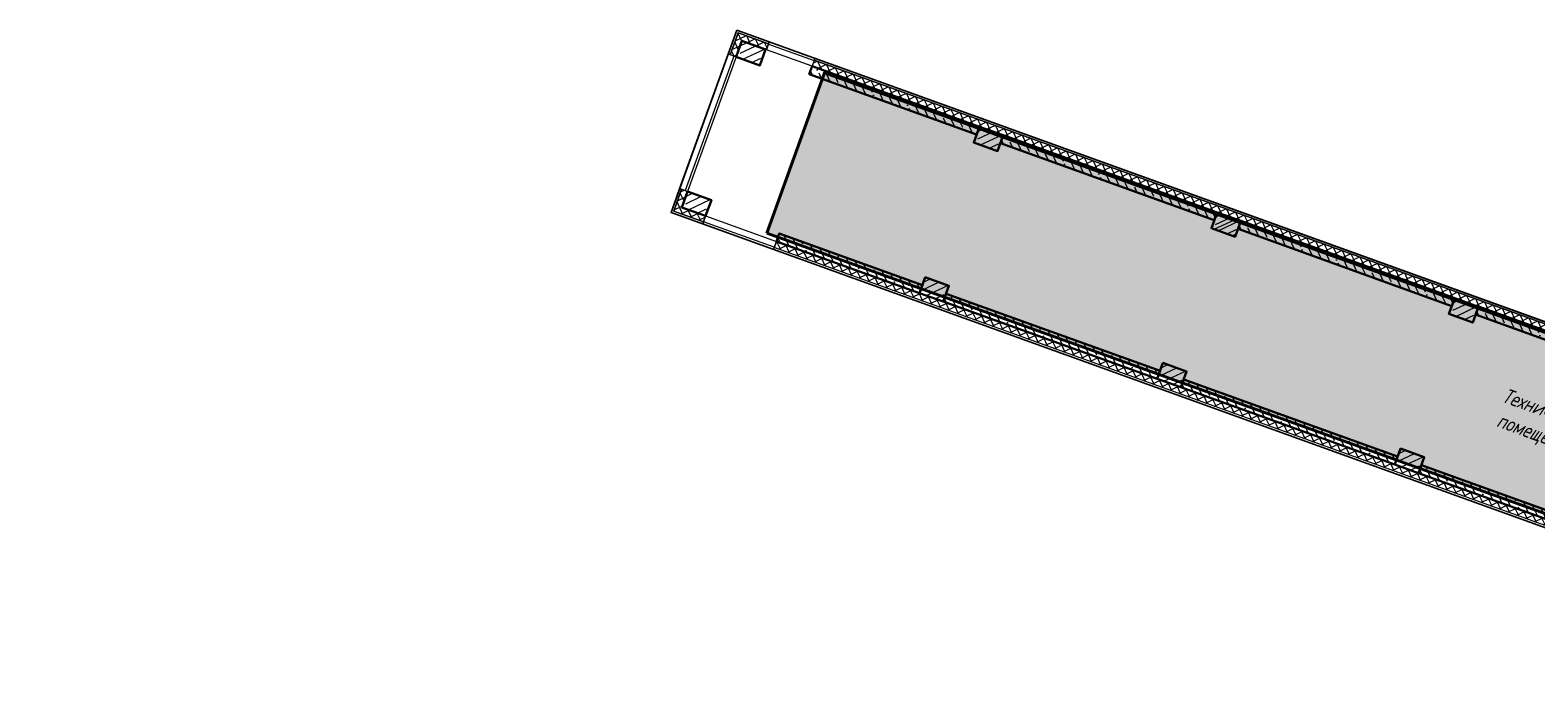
# Model space of a CAD drawing. Extents: x 11425 to 15501, y 6544 to 9114.
# Drawn here: x 11428.17 to 11463.96, y 9098.53 to 9114.27 of the extents above; entities that cross this region are included whole.
import ezdxf

# ---------------------------------------------------------------- set-up
doc = ezdxf.new("R2010")
doc.units = 0
doc.linetypes.add('DASHED2', pattern=[0.375, 0.25, -0.125])
for name, color, linetype, lineweight in [('A-COLS', 52, 'Continuous', 9), ('МГТ-АМ-АР-Разрезы', 7, 'Continuous', 9), ('МГТ-АМ-АР-Стены монолитные', 5, 'Continuous', 40), ('МГТ-АМ-АР-Штриховка монолит', 250, 'Continuous', 5), ('МГТ-АР-ЖД пути', 160, 'Continuous', 13), ('МГТ_АР_Облицовка', 124, 'Continuous', 9), ('МГТ_АР_Окна', 150, 'Continuous', 9), ('МГТ_АР_Утеплитель_Линии', 192, 'Continuous', 9), ('МГТ_АР_Утеплитель_Штриховка', 194, 'Continuous', 9)]:
    doc.layers.add(name, color=color, linetype=linetype, lineweight=lineweight)
doc.styles.add('СПДС_3.5 мм', font='spds.shx', dxfattribs={"oblique": 15, "height": 350})
pattern_1 = [(25.17049, (11065.08336, 9075.3186), (-0.06751847, 0.14367609), []), (115.17049, (11065.08336, 9075.3186), (-0.14367609, -0.06751847), [])]

msp = doc.modelspace()

# ---------------------------------------------------------------- hatches: boundary and pattern name
at = {"transparency": 33554559}
h = msp.add_hatch(color=1, dxfattribs=at)
h.dxf.hatch_style = 1
h.paths.add_polyline_path([(11439.834, 9093.317), (11441.203, 9097.066), (11491.258, 9079.092), (11489.889, 9075.282)])
h.paths.add_polyline_path([(11445.667, 9109.446), (11447.035, 9113.255), (11497.091, 9095.221), (11495.722, 9091.412)])
h.paths.add_polyline_path([(11434.001, 9077.127), (11435.37, 9080.937), (11485.425, 9062.902), (11484.056, 9059.093)])
h.paths.add_polyline_path([(11428.168, 9060.938), (11429.537, 9064.688), (11479.592, 9046.654), (11478.223, 9042.904)])
at = {"layer": 'A-COLS', "transparency": 33554559}
h = msp.add_hatch(dxfattribs=at)
h.set_pattern_fill('FP_2', color=1, scale=0.001, angle=-19.8295, style=0, pattern_type=2)
h.set_pattern_definition([(25.1705, (11521.0046, 9060.7494), (-0.1361002, 0.2896148), [])])
h.paths.add_polyline_path([(11456.791, 9109.361), (11456.926, 9109.737), (11456.362, 9109.941), (11456.226, 9109.564)], flags=0)
at = {"layer": 'МГТ-АМ-АР-Штриховка монолит', "lineweight": 9}
h = msp.add_hatch(dxfattribs=at)
h.set_pattern_fill('ANSI35', color=1, scale=0.05, angle=-19.8295, style=0)
h.set_pattern_definition([(25.17049, (11065.08336, 9075.3186), (-0.13503694, 0.28735218), []), (25.17049, (11065.29456, 9075.24243), (-0.13503694, 0.28735218), [0.396875, -0.079375, 0, -0.079375])])
h.paths.add_polyline_path([(11445.074, 9114.011), (11444.938, 9113.635), (11445.502, 9113.431), (11445.638, 9113.808)])
at = {"layer": 'МГТ-АМ-АР-Штриховка монолит', "lineweight": 9, "transparency": 33554559}
h = msp.add_hatch(dxfattribs=at)
h.set_pattern_fill('ANSI35', color=1, scale=0.05, angle=-109.8295, style=0)
h.set_pattern_definition([(295.17049, (11320.08787, 9283.43967), (0.2873522, 0.13503694), []), (295.17049, (11320.01172, 9283.22848), (0.2873522, 0.13503694), [0.396875, -0.079375, 0, -0.079375])])
h.paths.add_polyline_path([(11450.719, 9111.975), (11450.651, 9111.787), (11446.674, 9113.223), (11446.742, 9113.411)])
at = {"layer": 'МГТ-АМ-АР-Штриховка монолит', "lineweight": 9}
h = msp.add_hatch(dxfattribs=at)
h.set_pattern_fill('ANSI35', color=1, scale=0.05, angle=-19.8295, style=0)
h.set_pattern_definition([(25.17049, (11070.72854, 9073.28292), (-0.13503694, 0.28735218), []), (25.17049, (11070.93973, 9073.20676), (-0.13503694, 0.28735218), [0.396875, -0.079375, 0, -0.079375])])
h.paths.add_polyline_path([(11450.719, 9111.976), (11450.583, 9111.599), (11451.147, 9111.396), (11451.283, 9111.772)])
at = {"layer": 'МГТ-АМ-АР-Штриховка монолит', "lineweight": 9, "transparency": 33554559}
h = msp.add_hatch(dxfattribs=at)
h.set_pattern_fill('ANSI35', color=1, scale=0.05, angle=-109.8295, style=0)
h.set_pattern_definition([(295.17049, (11324.6295, 9281.80195), (0.2873522, 0.13503694), []), (295.17049, (11324.55333, 9281.59075), (0.2873522, 0.13503694), [0.396875, -0.079375, 0, -0.079375])])
h.paths.add_polyline_path([(11456.363, 9109.94), (11456.295, 9109.752), (11451.216, 9111.585), (11451.283, 9111.773)])
at = {"layer": 'МГТ-АМ-АР-Штриховка монолит', "lineweight": 9}
h = msp.add_hatch(dxfattribs=at)
h.set_pattern_fill('ANSI35', color=1, scale=0.05, angle=-19.8295, style=0)
h.set_pattern_definition([(25.17049, (11063.79526, 9071.74357), (-0.13503694, 0.28735218), []), (25.17049, (11064.00645, 9071.6674), (-0.13503694, 0.28735218), [0.396875, -0.079375, 0, -0.079375])])
h.paths.add_polyline_path([(11443.785, 9110.436), (11443.65, 9110.06), (11444.214, 9109.856), (11444.35, 9110.233)])
h = msp.add_hatch(dxfattribs=at)
h.set_pattern_fill('ANSI35', color=1, scale=0.05, angle=-19.8295, style=0)
h.set_pattern_definition([(25.17049, (11076.37278, 9071.24758), (-0.13503694, 0.28735218), []), (25.17049, (11076.58397, 9071.17143), (-0.13503694, 0.28735218), [0.396875, -0.079375, 0, -0.079375])])
h.paths.add_polyline_path([(11456.363, 9109.94), (11456.227, 9109.564), (11456.792, 9109.36), (11456.927, 9109.737)])
at = {"layer": 'МГТ-АМ-АР-Штриховка монолит', "lineweight": 9, "transparency": 33554559}
h = msp.add_hatch(dxfattribs=at)
h.set_pattern_fill('ANSI35', color=1, scale=0.05, angle=-109.8295, style=0)
h.set_pattern_definition([(295.17049, (11330.27372, 9279.7666), (0.2873522, 0.13503694), []), (295.17049, (11330.19757, 9279.55542), (0.2873522, 0.13503694), [0.396875, -0.079375, 0, -0.079375])])
h.paths.add_polyline_path([(11462.007, 9107.905), (11461.939, 9107.716), (11456.86, 9109.55), (11456.928, 9109.738)])
h = msp.add_hatch(dxfattribs=at)
h.set_pattern_fill('ANSI35', color=1, scale=0.05, angle=-109.8295, style=0)
h.set_pattern_definition([(295.17049, (11317.62915, 9280.07445), (0.2873522, 0.13503694), []), (295.17049, (11317.553, 9279.86326), (0.2873522, 0.13503694), [0.396875, -0.079375, 0, -0.079375])])
h.paths.add_polyline_path([(11449.363, 9108.212), (11449.295, 9108.024), (11445.895, 9109.252), (11445.963, 9109.44)])
at = {"layer": 'МГТ-АМ-АР-Штриховка монолит', "lineweight": 9}
h = msp.add_hatch(dxfattribs=at)
h.set_pattern_fill('ANSI35', color=1, scale=0.05, angle=-19.8295, style=0)
h.set_pattern_definition([(25.17049, (11069.4395, 9069.70823), (-0.13503694, 0.28735218), []), (25.17049, (11069.6507, 9069.63208), (-0.13503694, 0.28735218), [0.396875, -0.079375, 0, -0.079375])])
h.paths.add_polyline_path([(11449.43, 9108.401), (11449.294, 9108.025), (11449.858, 9107.821), (11449.994, 9108.197)])
at = {"layer": 'МГТ-АМ-АР-Штриховка монолит', "lineweight": 9, "transparency": 33554559}
h = msp.add_hatch(dxfattribs=at)
h.set_pattern_fill('ANSI35', color=1, scale=0.05, angle=-109.8295, style=0)
h.set_pattern_definition([(295.17049, (11323.2734, 9278.03912), (0.2873522, 0.13503694), []), (295.17049, (11323.19723, 9277.82792), (0.2873522, 0.13503694), [0.396875, -0.079375, 0, -0.079375])])
h.paths.add_polyline_path([(11455.007, 9106.177), (11454.939, 9105.989), (11449.86, 9107.822), (11449.927, 9108.01)])
at = {"layer": 'МГТ-АМ-АР-Штриховка монолит', "lineweight": 9}
h = msp.add_hatch(dxfattribs=at)
h.set_pattern_fill('ANSI35', color=1, scale=0.05, angle=-19.8295, style=0)
h.set_pattern_definition([(25.17049, (11082.017, 9069.21225), (-0.13503694, 0.28735218), []), (25.17049, (11082.2282, 9069.1361), (-0.13503694, 0.28735218), [0.396875, -0.079375, 0, -0.079375])])
h.paths.add_polyline_path([(11462.007, 9107.905), (11461.871, 9107.529), (11462.436, 9107.325), (11462.572, 9107.701)])
at = {"layer": 'МГТ-АМ-АР-Штриховка монолит', "lineweight": 9, "transparency": 33554559}
h = msp.add_hatch(dxfattribs=at)
h.set_pattern_fill('ANSI35', color=1, scale=0.05, angle=-109.8295, style=0)
h.set_pattern_definition([(295.17049, (11335.91796, 9277.73128), (0.2873522, 0.13503694), []), (295.17049, (11335.8418, 9277.52008), (0.2873522, 0.13503694), [0.396875, -0.079375, 0, -0.079375])])
h.paths.add_polyline_path([(11467.652, 9105.869), (11467.584, 9105.681), (11462.504, 9107.514), (11462.572, 9107.702)])
h = msp.add_hatch(dxfattribs=at)
h.set_pattern_fill('ANSI35', color=1, scale=0.05, angle=-19.8295, style=0)
h.set_pattern_definition([(25.17049, (11075.08373, 9067.6729), (-0.13503694, 0.28735218), []), (25.17049, (11075.29493, 9067.59674), (-0.13503694, 0.28735218), [0.396875, -0.079375, 0, -0.079375])])
h.paths.add_polyline_path([(11455.074, 9106.366), (11454.938, 9105.989), (11455.503, 9105.786), (11455.638, 9106.162)])
h = msp.add_hatch(dxfattribs=at)
h.set_pattern_fill('ANSI35', color=1, scale=0.05, angle=-109.8295, style=0)
h.set_pattern_definition([(295.17049, (11328.91763, 9276.00378), (0.2873522, 0.13503694), []), (295.17049, (11328.84147, 9275.7926), (0.2873522, 0.13503694), [0.396875, -0.079375, 0, -0.079375])])
h.paths.add_polyline_path([(11460.651, 9104.142), (11460.583, 9103.954), (11455.504, 9105.787), (11455.572, 9105.975)])
at = {"layer": 'МГТ-АМ-АР-Штриховка монолит', "lineweight": 9}
h = msp.add_hatch(dxfattribs=at)
h.set_pattern_fill('ANSI35', color=1, scale=0.05, angle=-19.8295, style=0)
h.set_pattern_definition([(25.17049, (11080.72797, 9065.63756), (-0.13503694, 0.28735218), []), (25.17049, (11080.93916, 9065.5614), (-0.13503694, 0.28735218), [0.396875, -0.079375, 0, -0.079375])])
h.paths.add_polyline_path([(11460.718, 9104.33), (11460.582, 9103.954), (11461.147, 9103.75), (11461.283, 9104.127)])
at = {"layer": 'МГТ-АМ-АР-Штриховка монолит', "lineweight": 9, "transparency": 33554559}
h = msp.add_hatch(dxfattribs=at)
h.set_pattern_fill('ANSI35', color=1, scale=0.05, angle=-109.8295, style=0)
h.set_pattern_definition([(295.17049, (11334.56186, 9273.96845), (0.2873522, 0.13503694), []), (295.17049, (11334.4857, 9273.75725), (0.2873522, 0.13503694), [0.396875, -0.079375, 0, -0.079375])])
h.paths.add_polyline_path([(11466.295, 9102.106), (11466.228, 9101.918), (11461.148, 9103.751), (11461.216, 9103.939)])
at = {"layer": 'МГТ_АР_Утеплитель_Штриховка', "transparency": 33554559}
h = msp.add_hatch(dxfattribs=at)
h.set_pattern_fill('ANSI37', color=1, scale=0.05, angle=-19.8295)
h.set_pattern_definition(pattern_1)
h.paths.add_polyline_path([(11444.983, 9114.205), (11445.709, 9113.943), (11445.658, 9113.802), (11445.074, 9114.012), (11444.938, 9113.635), (11444.796, 9113.686)])
h = msp.add_hatch(dxfattribs=at)
h.set_pattern_fill('ANSI37', color=1, scale=0.05, angle=-19.8295)
h.set_pattern_definition(pattern_1)
h.paths.add_polyline_path([(11446.793, 9113.552), (11446.742, 9113.411), (11468.216, 9105.667), (11467.604, 9103.973), (11467.745, 9103.922), (11468.407, 9105.758)])
h = msp.add_hatch(dxfattribs=at)
h.set_pattern_fill('ANSI37', color=1, scale=0.05, angle=-19.8295)
h.set_pattern_definition(pattern_1)
h.paths.add_polyline_path([(11443.642, 9110.488), (11443.784, 9110.437), (11443.65, 9110.06), (11444.214, 9109.856), (11444.163, 9109.714), (11443.455, 9109.969)])
h = msp.add_hatch(dxfattribs=at)
h.set_pattern_fill('ANSI37', color=1, scale=0.05, angle=-19.8295)
h.set_pattern_definition(pattern_1)
h.paths.add_polyline_path([(11467.299, 9103.126), (11467.44, 9103.076), (11466.88, 9101.522), (11445.844, 9109.108), (11445.894, 9109.249), (11466.791, 9101.714)])

# ---------------------------------------------------------------- linework, layer by layer
at = {"color": 1, "lineweight": 50}
msp.add_lwpolyline([(11445.667, 9109.446), (11447.035, 9113.255), (11497.091, 9095.221), (11495.722, 9091.412)], close=True, dxfattribs=at)
at = {"layer": 'МГТ-АМ-АР-Стены монолитные', "color": 1}
for points in [[(11445.074, 9114.011), (11444.938, 9113.635), (11445.502, 9113.431), (11445.638, 9113.808)], [(11450.719, 9111.975), (11450.651, 9111.787), (11446.674, 9113.223), (11446.742, 9113.411)], [(11450.719, 9111.976), (11450.583, 9111.599), (11451.147, 9111.396), (11451.283, 9111.772)], [(11456.363, 9109.94), (11456.295, 9109.752), (11451.216, 9111.585), (11451.283, 9111.773)], [(11443.785, 9110.436), (11443.65, 9110.06), (11444.214, 9109.856), (11444.35, 9110.233)], [(11456.363, 9109.94), (11456.227, 9109.564), (11456.792, 9109.36), (11456.927, 9109.737)], [(11462.007, 9107.905), (11461.939, 9107.716), (11456.86, 9109.55), (11456.928, 9109.738)], [(11449.363, 9108.212), (11449.295, 9108.024), (11445.895, 9109.252), (11445.963, 9109.44)], [(11449.43, 9108.401), (11449.294, 9108.025), (11449.858, 9107.821), (11449.994, 9108.197)], [(11455.007, 9106.177), (11454.939, 9105.989), (11449.86, 9107.822), (11449.927, 9108.01)], [(11462.007, 9107.905), (11461.871, 9107.529), (11462.436, 9107.325), (11462.572, 9107.701)], [(11467.652, 9105.869), (11467.584, 9105.681), (11462.504, 9107.514), (11462.572, 9107.702)], [(11455.074, 9106.366), (11454.938, 9105.989), (11455.503, 9105.786), (11455.638, 9106.162)], [(11460.651, 9104.142), (11460.583, 9103.954), (11455.504, 9105.787), (11455.572, 9105.975)], [(11460.718, 9104.33), (11460.582, 9103.954), (11461.147, 9103.75), (11461.283, 9104.127)], [(11466.295, 9102.106), (11466.228, 9101.918), (11461.148, 9103.751), (11461.216, 9103.939)]]:
    msp.add_lwpolyline(points, close=True, dxfattribs=at)
at = {"layer": 'МГТ-АР-ЖД пути', "color": 1, "linetype": 'DASHED2', "lineweight": 30, "ltscale": 7000}
for p, q in [((11443.392, 9109.939), (11444.953, 9114.269)), ((11444.953, 9114.269), (11470.651, 9104.993)), ((11469.109, 9100.669), (11443.392, 9109.939))]:
    msp.add_line(p, q, dxfattribs=at)
at = {"layer": 'МГТ_АР_Облицовка', "color": 1}
for points in [[(11444.796, 9113.686), (11444.749, 9113.703), (11444.953, 9114.269), (11445.726, 9113.99), (11445.709, 9113.943), (11444.983, 9114.205)], [(11446.81, 9113.599), (11446.793, 9113.552), (11468.407, 9105.758), (11467.745, 9103.922), (11467.793, 9103.907), (11468.471, 9105.788)], [(11443.595, 9110.505), (11443.642, 9110.488), (11443.455, 9109.969), (11444.162, 9109.715), (11444.145, 9109.668), (11443.392, 9109.939)], [(11445.844, 9109.108), (11445.827, 9109.061), (11466.91, 9101.458), (11467.487, 9103.059), (11467.44, 9103.076), (11466.88, 9101.522)]]:
    msp.add_lwpolyline(points, close=True, dxfattribs=at)
at = {"layer": 'МГТ_АР_Окна', "color": 1}
for p, q in [((11445.707, 9113.938), (11446.791, 9113.547)), ((11444.885, 9113.654), (11443.724, 9110.458)), ((11445.845, 9109.113), (11444.164, 9109.719))]:
    msp.add_line(p, q, dxfattribs=at)
for points in [[(11445.726, 9113.99), (11446.81, 9113.599), (11446.742, 9113.411), (11445.658, 9113.802)], [(11444.749, 9113.703), (11444.937, 9113.635), (11443.784, 9110.437), (11443.595, 9110.505)], [(11445.827, 9109.061), (11444.145, 9109.668), (11444.213, 9109.856), (11445.894, 9109.249)]]:
    msp.add_lwpolyline(points, close=True, dxfattribs=at)
at = {"layer": 'МГТ_АР_Утеплитель_Линии', "color": 1}
for points in [[(11444.983, 9114.205), (11445.709, 9113.943), (11445.658, 9113.802), (11445.074, 9114.012), (11444.938, 9113.635), (11444.796, 9113.686)], [(11446.793, 9113.552), (11446.742, 9113.411), (11468.216, 9105.667), (11467.604, 9103.973), (11467.745, 9103.922), (11468.407, 9105.758)], [(11443.642, 9110.488), (11443.784, 9110.437), (11443.65, 9110.06), (11444.214, 9109.856), (11444.163, 9109.714), (11443.455, 9109.969)], [(11467.299, 9103.126), (11467.44, 9103.076), (11466.88, 9101.522), (11445.844, 9109.108), (11445.894, 9109.249), (11466.791, 9101.714)]]:
    msp.add_lwpolyline(points, close=True, dxfattribs=at)

# ---------------------------------------------------------------- texts
at = {"layer": 'МГТ-АМ-АР-Разрезы', "color": 1, "extrusion": (2.43381e-09, 5.95148e-11, 1), "insert": (11464.206, 9105.424, 0), "char_height": 0.35, "width": 0.85325, "attachment_point": 2, "text_direction": (0.940706, -0.339222, 0), "line_spacing_factor": 1.022766, "style": 'СПДС_3.5 мм'}
msp.add_mtext('Техническое помещение', dxfattribs=at)

doc.saveas('drawing.dxf')
